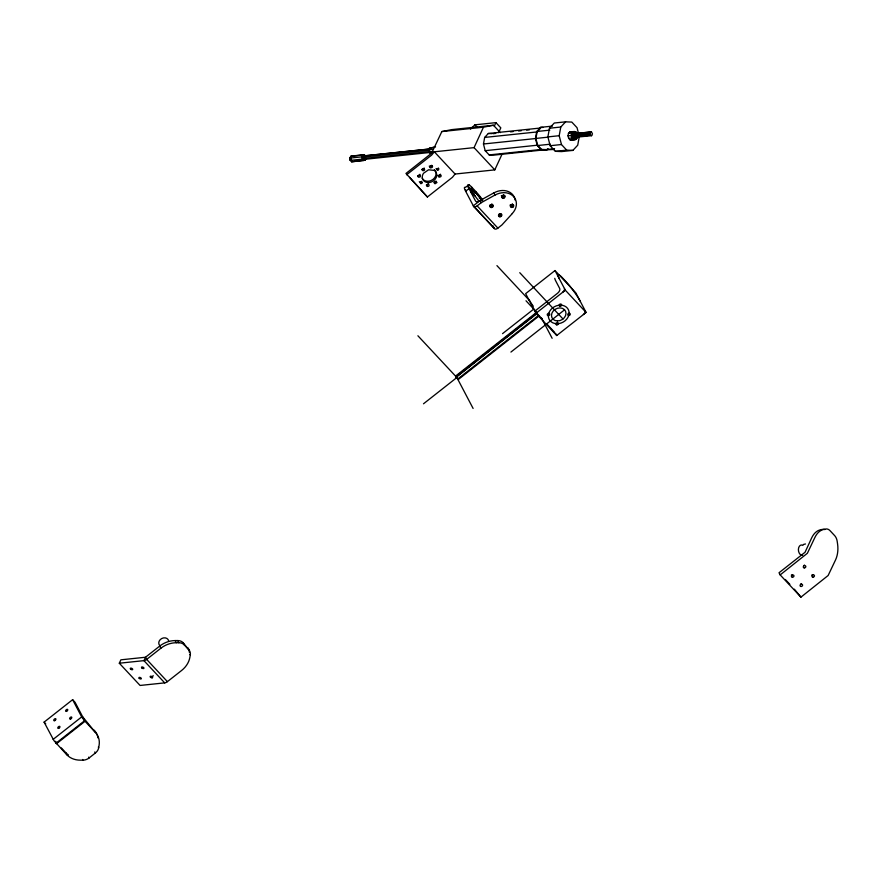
<?xml version="1.0" encoding="UTF-8"?>
<svg xmlns="http://www.w3.org/2000/svg" width="882" height="882" viewBox="0 0 882 882"><rect width="100%" height="100%" fill="white"/><g stroke="black" fill="none" stroke-linecap="round" stroke-linejoin="round"><path stroke-width="1.32" d="M351.852 160.612L350.011 159.642L350.066 157.922L351.102 157.272M55.368 741.553L56.503 743.724L85.025 721.278L75.058 702.293L72.622 699.68L44.1 722.126L53.967 740.659L66.834 754.783A21.521 17.695 -27.7 0 0 80.394 760.163L82.93 760.152A8.611 7.078 -27.7 0 0 89.104 757.958L95.355 753.03A8.611 7.078 -27.7 0 0 98.674 747.771L99.071 745.466A21.521 17.695 -27.7 0 0 95.355 732.347L82.754 716.945M190.292 655.006L189.884 657.311A21.521 17.695 -27.7 0 1 181.604 670.485L167.404 681.643A4.3 2.392 -43 0 1 164.702 682.877L140.073 685.457L119.313 663.22L120.878 659.824L145.508 657.244L159.708 646.076A21.521 17.695 -27.7 0 1 175.154 640.575L177.69 640.564A8.611 7.078 -27.7 0 1 183.103 642.713L188.803 649.758A8.611 7.078 -27.7 0 1 190.292 655.006L189.928 654.334M576.949 135.729L576.497 138.22L575.108 139.72L570.169 139.984L568.658 138.364L568.008 135.828L568.471 133.325L569.849 131.826L574.788 131.572L569.849 131.826M483.468 143.998L484.67 137.427L488.319 133.491L540.743 127.989L537.105 131.925L535.903 138.507L537.623 145.177L541.581 149.433L546.289 149.631L493.865 155.122L489.157 154.923L485.188 150.679L483.468 143.998L535.903 138.507M554.326 149.455L541.471 150.072L537.259 145.574L535.451 138.485L536.719 131.517L540.578 127.35L552.375 126.104M579.298 136.523L577.721 145.188L572.903 150.392L561.591 151.583L555.384 151.329L550.148 145.717L547.887 136.897L549.464 128.221L554.282 123.017L565.594 121.837L571.801 122.08L577.037 127.692L578.658 133.998M572.903 150.392L566.696 150.138L561.459 144.527L559.199 135.707L560.776 127.03L565.594 121.837M575.108 139.72L573.322 139.654L571.812 138.033L571.161 135.497L571.624 132.995L573.002 131.495M576.2 137.901L577.412 137.768L576.2 139.091L573.41 139.158L572.087 137.735L571.911 133.303L574.347 131.87L575.913 131.936L577.236 133.358M576.2 139.091L574.623 139.025L573.3 137.614L573.124 133.182L574.347 131.87M573.95 135.42L574.788 133.601L590.675 131.936L591.491 131.969L592.484 133.866L591.635 135.696L574.932 137.327L573.95 135.42L589.837 133.755L590.675 131.936M424.099 168.12L423.955 168.561A1.4 1.158 -27.7 0 1 422.732 169.377L422.235 169.366M436.303 181.196L434.451 182.442A1.4 1.147 -27.7 0 1 434.032 182.265M428.586 183.941L426.734 185.187A1.4 1.147 -27.7 0 1 426.326 185.011M421.651 181.317L420.284 182.398L419.303 181.736M438.431 168.12L437.064 169.201L436.072 168.528M365.986 158.407L365.148 160.237L351.543 161.803L350.231 160.392L349.9 158.099L350.738 156.279L352.271 155.971L364.343 154.714L365.655 156.114M350.033 158.903C351.345 156.687 349.162 159.399 350.617 159.896M363.616 160.535L362.304 159.135L361.973 156.842L362.811 155.012L364.343 154.714M363.263 156.015L429.688 149.058L429.159 150.183L430.184 152.454L363.759 159.422L362.745 157.15L364.2 155.827L430.625 148.871M152.101 677.806L153.148 675.535M431.474 153.082L430.063 153.358L428.85 152.057L428.542 149.94L429.325 148.253L433.867 147.25M500.326 132.62L493.446 125.244L451.827 129.61L441.849 131.561L431.574 153.225L405.963 173.456L427.406 196.995L452.444 177.293L455.079 174.041L494.802 169.873L502.012 154.24M406.646 174.757L431.684 155.056L434.33 151.803L474.053 147.636L483.468 127.195L493.446 125.244M494.273 126.214L495.927 122.642L500.811 127.868L498.617 132.642M512.31 213.565L501.924 224.954L497.9 228.118A3.44 1.907 -43 0 1 494.306 228.493L473.546 206.256L465.652 191.229A21.521 2.69 51.8 0 1 465.211 187.392L469.136 184.944A8.611 1.08 51.8 0 1 471.914 187.381L476.478 192.254A8.611 1.08 51.8 0 1 480.591 197.226L482.156 199.321A21.521 2.69 51.8 0 1 482.763 200.126M571.955 140.051L573.344 138.551M546.454 150.271L548.009 148.606M470.47 129.092L474.946 124.836L495.927 122.642M467.041 186.598L469.136 184.944M465.652 191.229L469.015 188.594A21.521 2.69 51.8 0 1 468.562 184.757M470.448 188.539L471.914 187.381M475.001 193.412L476.478 192.254M479.334 198.218L480.591 197.226M473.546 206.256A3.44 1.907 -43 0 0 477.14 205.881L481.164 202.717L495.011 195.032L493.876 192.86L480.029 200.545L473.314 205.826L494.074 228.063M555.01 270.542L525.65 293.651L535.969 313.297L556.729 335.535L586.089 312.437L575.77 292.78L555.01 270.542L565.329 290.2L586.089 312.437M502.542 333.639L533.764 309.075M534.834 311.137L557.479 293.309A4.3 2.392 -43 0 0 559.695 288.502L556.024 281.49A21.521 2.69 51.8 0 1 554.767 278.337M539.089 315.932L458.21 379.58L455.884 376.768L455.785 375.908L536.675 312.272M535.969 313.297L565.329 290.2M536.973 312.967L456.248 377.099L457.802 378.973L538.582 315.414M455.884 376.768L536.763 313.132M456.248 377.099L537.028 313.54M423.503 403.791L456.876 377.529L417.903 335.777M510.921 352.072L564.601 309.803M188.803 649.758L184.239 644.885A8.611 7.078 -27.7 0 0 178.826 642.735L176.29 642.735A21.521 17.695 -27.7 0 0 160.844 648.248L146.655 659.405A4.3 2.392 -43 0 1 143.942 660.64L119.313 663.22M53.152 739.37L81.673 716.923L72.622 699.68M56.018 743.195L84.54 720.759L95.355 732.347M780.173 574.91L807.372 553.279L814.847 537.568A21.521 14.41 84 0 1 823.975 529.365L825.728 529.024A8.611 5.766 84 0 1 830.094 530.732L834.648 535.617A8.611 5.766 84 0 1 837.183 541.305L837.569 543.94A21.521 14.41 84 0 1 835.607 559.805L828.132 575.505L800.933 597.147L780.173 574.91L779.027 572.749L805.046 552.275L811.672 537.899A21.521 14.41 84 0 1 820.789 529.707L822.553 529.365A8.611 5.766 84 0 1 824.813 529.586M803.326 544.503L805.475 543.973M435.565 146.919L429.325 148.253M351.543 161.803L365.148 160.237M350.474 158.506L350.628 159.532M363.759 159.422L364.696 159.245M350.904 160.215L351.543 160.094M428.542 149.94L432.919 149.29M435.421 181.416L436.987 182.497L435.135 183.743A1.4 1.147 -27.7 0 1 434.297 182.85L434.352 182.398A1.4 1.147 -27.7 0 1 435.41 181.427M441.849 131.561L483.468 127.195M493.027 133.678L495.717 133.391M510.502 131.848L513.192 131.561M518.572 130.999L521.251 130.712M526.631 130.15L529.321 129.875M549.464 128.221L560.776 127.03M536.719 131.517L549.828 130.139M484.67 137.427L537.105 131.925M573.135 131.991L575.913 131.936M568.471 133.325L571.624 132.995M350.738 156.279L362.811 155.012M571.911 133.303L573.124 133.182M574.788 133.601L591.491 131.969M547.887 136.897L559.199 135.707M350.066 157.922L350.915 157.834L350.86 159.554L350.011 159.642M535.451 138.485L548.56 137.107M574.149 134.285L590.036 132.62M349.9 158.099L361.973 156.842M362.745 157.15L429.159 150.183M568.008 135.828L571.161 135.497M571.514 135.497L572.727 135.376M362.943 158.551L429.369 151.583M574.237 136.589L590.124 134.924L591.635 135.696M350.231 160.392L362.304 159.135M580.356 136.258L574.932 137.327M584.336 135.839L588.305 135.42M572.087 137.735L573.3 137.614M568.658 138.364L571.812 138.033M573.41 139.158L574.623 139.025M570.169 139.984L573.322 139.654M485.188 150.679L537.623 145.177M537.259 145.574L550.368 144.196M550.148 145.717L561.459 144.527M489.157 154.923L541.581 149.433M541.471 150.072L554.58 148.705M555.384 151.329L566.696 150.138M428.85 152.057L433.294 151.847M540.578 127.35L543.069 127.449M488.319 133.491L491.847 133.623M470.459 189.299L468.54 187.403M470.889 191.207L472.862 193.72L470.834 192M434.187 170.413L428.575 169.796L423.603 173.192A7.387 6.075 -27.7 0 0 422.324 176.323A7.651 6.295 -27.7 0 0 422.798 179.377A7.541 6.207 -27.7 0 0 424.892 181.626A7.651 6.295 -27.7 0 0 428.112 182.519A7.387 6.075 -27.7 0 0 431.684 181.846C435.157 180.501 437.99 176.334 436.281 172.663A7.541 6.207 -27.7 0 0 434.209 170.402M469.797 189.178L468.452 187.425M472.135 193.621L470.911 192.144M511.803 204.745L513.037 207.005M503.269 195.584L504.405 197.755M574.7 132.057L576.023 133.48M575.604 133.634L576.299 134.373M474.946 124.836L477.394 127.46M474.053 147.636L494.802 169.873M434.33 151.803L455.079 174.041M477.14 205.881L497.9 228.118M519.763 272.692L563.003 318.997M496.941 265.625L529.421 300.42M526.014 300.784L536.146 311.644M537.535 314.036L542.044 318.865M546.564 323.705L554.679 332.404M785.344 579.507L789.864 584.347M794.373 589.176L800.933 597.147M409.568 177.315L427.406 196.995M364.2 155.827L365.016 156.698M167.404 681.643L146.655 659.405L145.508 657.244L143.942 660.64L164.702 682.877M44.1 722.126L45.732 723.868M61.321 747.925L65.698 752.611A21.521 17.695 -27.7 0 0 68.377 754.893M492.52 207.072L491.274 204.878M501.152 216.31L499.907 214.128M84.54 720.759L81.673 716.923M455.785 375.908L458.21 379.58M466.093 190.821L465.442 189.862M469.919 189.189L468.507 186.797L470.525 189.277M56.018 742.038L55.489 741.332M555.583 333.374L556.729 335.535M481.164 202.717L480.029 200.545A4.3 2.392 -43 0 1 475.53 201.019L469.015 188.594M541.537 318.082L552.143 338.291M492.795 225.627L494.306 228.493M456.876 377.529L473.105 408.443M183.103 642.713L184.239 644.885M177.69 640.564L178.826 642.735M175.154 640.575L176.29 642.735M159.708 646.076L160.844 648.248M98.321 747.087L98.674 747.771M94.793 751.949L95.355 753.03M88.674 757.142L89.104 757.958M82.577 759.479L82.93 760.152M65.698 752.611L66.834 754.783M472.256 193.643L470.845 191.262M589.837 133.755L590.124 134.924M457.736 378.4L457.802 378.973M419.909 174.272L419.501 175.529L418.101 175.937A1.4 1.147 -27.7 0 1 417.693 175.761M812.796 574.634A1.312 1.08 -27.7 0 1 811.859 574.976M801.264 583.619A1.312 1.08 -27.7 0 1 800.503 584.215M792.301 574.722A1.312 1.08 -27.7 0 1 791.363 575.064M804.494 565.031A1.312 1.08 -27.7 0 1 803.734 565.627M802.62 555.23A5.16 3.462 84 0 1 798.397 549.431A5.16 3.462 84 0 1 802.962 545.385M559.375 278.855A21.521 2.69 51.8 0 1 558.934 275.019L559.497 275.217A8.611 1.08 51.8 0 1 562.286 277.643L566.839 282.527A8.611 1.08 51.8 0 1 570.963 287.488L572.528 289.583A21.521 2.69 51.8 0 1 580.136 301.093M564.425 288.458A3.44 1.907 -43 0 1 562.65 292.306M585.174 310.696A3.44 1.907 -43 0 1 585.328 311.489M585.042 312.548A3.44 1.907 -43 0 1 583.41 314.543M187.657 647.597A8.611 7.078 -27.7 0 1 189.233 652.118M159.973 645.712A5.16 4.245 -27.7 0 1 161.615 638.59A5.16 4.245 -27.7 0 1 168.638 640.905M94.22 730.175A21.521 17.695 -27.7 0 1 98.001 737.925M472.113 190.435A7.21 0.904 51.8 0 1 470.734 188.616A13.34 1.665 51.8 0 0 474.395 195.595A7.1 0.893 51.8 0 1 475.056 195.947M478.772 201.383A13.34 1.665 51.8 0 1 478.496 201.041M472.311 189.244A13.34 1.665 51.8 0 1 479.698 197.193M479.102 201.272A10.97 1.378 51.8 0 1 472.278 190.269A10.97 1.378 51.8 0 1 482.068 200.732M478.573 200.622A7.817 0.981 51.8 0 1 478.595 200.942M479.632 197.535A7.894 0.992 51.8 0 1 479.621 197.314M491.748 204.216A1.312 1.08 -27.7 0 1 489.962 205.164M491.991 204.161A1.742 1.433 -27.7 0 1 490.006 205.363M500.171 213.863A1.312 1.08 -27.7 0 1 498.76 214.447M500.315 213.918A1.742 1.433 -27.7 0 1 498.76 214.613M512.21 204.216A1.312 1.08 -27.7 0 1 510.226 204.977M512.442 204.183A1.742 1.433 -27.7 0 1 510.27 205.241M503.346 195.352A1.312 1.08 -27.7 0 1 501.395 195.584M503.545 195.33A1.742 1.433 -27.7 0 1 501.417 195.925M493.909 192.915A15.413 12.668 -27.7 0 1 515.154 200.093M495.045 195.087A15.413 12.668 -27.7 0 1 513.556 196.51A15.413 12.668 -27.7 0 1 512.266 213.532M472.443 189.443A7.938 0.992 51.8 0 1 473.402 190.843M533.301 306.219A10.97 1.378 51.8 0 1 529.156 299.527M422.114 178.076A7.541 6.207 -27.7 0 0 424.209 180.325A7.651 6.295 -27.7 0 0 427.428 181.218A7.387 6.075 -27.7 0 0 431 180.545C434.473 179.2 437.307 175.033 435.598 171.362A7.541 6.207 -27.7 0 0 434.374 169.719M429.258 166.114A1.4 1.147 -27.7 0 0 429.964 166.61L431.364 166.191A1.389 1.114 -31.4 0 0 431.805 165.364M437.891 175.364A1.4 1.147 -27.7 0 0 438.597 175.86L439.997 175.441A1.389 1.114 -31.4 0 0 440.405 174.184M418.002 175.904L417.958 176.345A1.4 1.147 -27.7 0 0 418.785 177.238C422.269 177.469 419.567 172.817 418.002 175.904M426.634 185.154L426.59 185.595A1.4 1.147 -27.7 0 0 427.417 186.488C430.901 186.719 428.2 182.067 426.634 185.154M429.865 166.566L429.81 167.007A1.4 1.147 -27.7 0 0 430.648 167.911L432.048 167.492A1.389 1.114 -31.4 0 0 432.456 166.235L431.882 165.629A1.389 1.18 -29.9 0 0 430.471 165.805L429.865 166.566M438.497 175.816L438.442 176.257A1.4 1.147 -27.7 0 0 439.28 177.161L440.68 176.742A1.389 1.114 -31.4 0 0 441.088 175.485L440.515 174.879A1.389 1.18 -29.9 0 0 439.104 175.055L438.497 175.816M422.147 169.322L422.092 169.763A1.4 1.158 -27.7 0 0 422.919 170.656L423.415 170.678A1.4 1.158 -27.7 0 0 424.639 169.862L424.165 168.374L422.147 169.322M422.335 182.618C419.325 186.3 420.185 179.002 422.335 182.618M436.91 169.013C437.207 173.269 441.077 166.489 436.91 169.013M812.851 577.137A1.312 1.08 -27.7 0 0 814.417 575.549A1.312 1.08 -27.7 0 0 812.311 575.34A1.312 1.08 -27.7 0 0 812.851 577.137M800.988 586.475A1.312 1.08 -27.7 0 0 802.554 584.887A1.312 1.08 -27.7 0 0 800.448 584.667A1.312 1.08 -27.7 0 0 800.988 586.475M792.356 577.225A1.312 1.08 -27.7 0 0 793.921 575.637A1.312 1.08 -27.7 0 0 791.804 575.428A1.312 1.08 -27.7 0 0 792.356 577.225M804.219 567.887A1.312 1.08 -27.7 0 0 805.784 566.31A1.312 1.08 -27.7 0 0 803.667 566.09A1.312 1.08 -27.7 0 0 804.219 567.887M568.636 315.524A1.312 1.08 -27.7 0 0 570.224 313.959A1.312 1.08 -27.7 0 0 568.118 313.716A1.312 1.08 -27.7 0 0 568.636 315.524M556.774 324.863A1.312 1.08 -27.7 0 0 558.361 323.297A1.312 1.08 -27.7 0 0 556.255 323.055A1.312 1.08 -27.7 0 0 556.774 324.863M548.141 315.613A1.312 1.08 -27.7 0 0 549.729 314.047A1.312 1.08 -27.7 0 0 547.623 313.805A1.312 1.08 -27.7 0 0 548.141 315.613M560.004 306.275A1.312 1.08 -27.7 0 0 561.591 304.709A1.312 1.08 -27.7 0 0 559.486 304.466A1.312 1.08 -27.7 0 0 560.004 306.275M556.884 323.727A10.76 8.842 -27.7 0 0 568.515 309.957A10.76 8.842 -27.7 0 0 550.831 309.637A10.76 8.842 -27.7 0 0 556.884 323.727M150.524 677.233A1.312 0.65 24.7 0 0 152.553 677.563A1.312 0.65 24.7 0 0 151.009 676.218A1.312 0.65 24.7 0 0 150.524 677.233M139.279 678.412A1.312 0.65 24.7 0 0 141.318 678.732A1.312 0.65 24.7 0 0 139.775 677.398A1.312 0.65 24.7 0 0 139.279 678.412M130.646 669.162A1.312 0.65 24.7 0 0 132.675 669.493A1.312 0.65 24.7 0 0 131.142 668.148A1.312 0.65 24.7 0 0 130.646 669.162M141.881 667.983A1.312 0.65 24.7 0 0 143.909 668.313A1.312 0.65 24.7 0 0 142.377 666.968A1.312 0.65 24.7 0 0 141.881 667.983M58.741 728.3A1.312 0.728 -43 0 0 59.844 726.503A1.312 0.728 -43 0 0 57.98 727.286A1.312 0.728 -43 0 0 58.741 728.3M54.717 720.638A1.312 0.728 -43 0 0 55.82 718.83A1.312 0.728 -43 0 0 53.956 719.613A1.312 0.728 -43 0 0 54.717 720.638M66.58 711.3A1.312 0.728 -43 0 0 67.682 709.503A1.312 0.728 -43 0 0 65.819 710.286A1.312 0.728 -43 0 0 66.58 711.3M70.604 718.973A1.312 0.728 -43 0 0 71.707 717.165A1.312 0.728 -43 0 0 69.843 717.948A1.312 0.728 -43 0 0 70.604 718.973M557.435 320.927A7.53 6.196 -27.7 0 0 565.571 311.28A7.53 6.196 -27.7 0 0 553.19 311.059A7.53 6.196 -27.7 0 0 557.435 320.927M491.252 206.95A1.312 1.08 -27.7 0 0 492.619 205.241A1.312 1.08 -27.7 0 0 490.447 205.263A1.312 1.08 -27.7 0 0 491.252 206.95M499.885 216.2A1.312 1.08 -27.7 0 0 501.252 214.491A1.312 1.08 -27.7 0 0 499.091 214.502A1.312 1.08 -27.7 0 0 499.885 216.2M511.747 206.862A1.312 1.08 -27.7 0 0 513.115 205.153A1.312 1.08 -27.7 0 0 510.954 205.175A1.312 1.08 -27.7 0 0 511.747 206.862M503.115 197.612A1.312 1.08 -27.7 0 0 504.482 195.903A1.312 1.08 -27.7 0 0 502.31 195.925A1.312 1.08 -27.7 0 0 503.115 197.612M511.803 207.446A1.742 1.433 -27.7 0 0 513.622 205.175A1.742 1.433 -27.7 0 0 510.733 205.208A1.742 1.433 -27.7 0 0 511.803 207.446M503.17 198.207A1.742 1.433 -27.7 0 0 504.978 195.925A1.742 1.433 -27.7 0 0 502.101 195.958A1.742 1.433 -27.7 0 0 503.17 198.207M491.307 207.535A1.742 1.433 -27.7 0 0 493.115 205.263A1.742 1.433 -27.7 0 0 490.238 205.297A1.742 1.433 -27.7 0 0 491.307 207.535M499.94 216.785A1.742 1.433 -27.7 0 0 501.759 214.513A1.742 1.433 -27.7 0 0 498.87 214.547A1.742 1.433 -27.7 0 0 499.94 216.785"/></g></svg>
